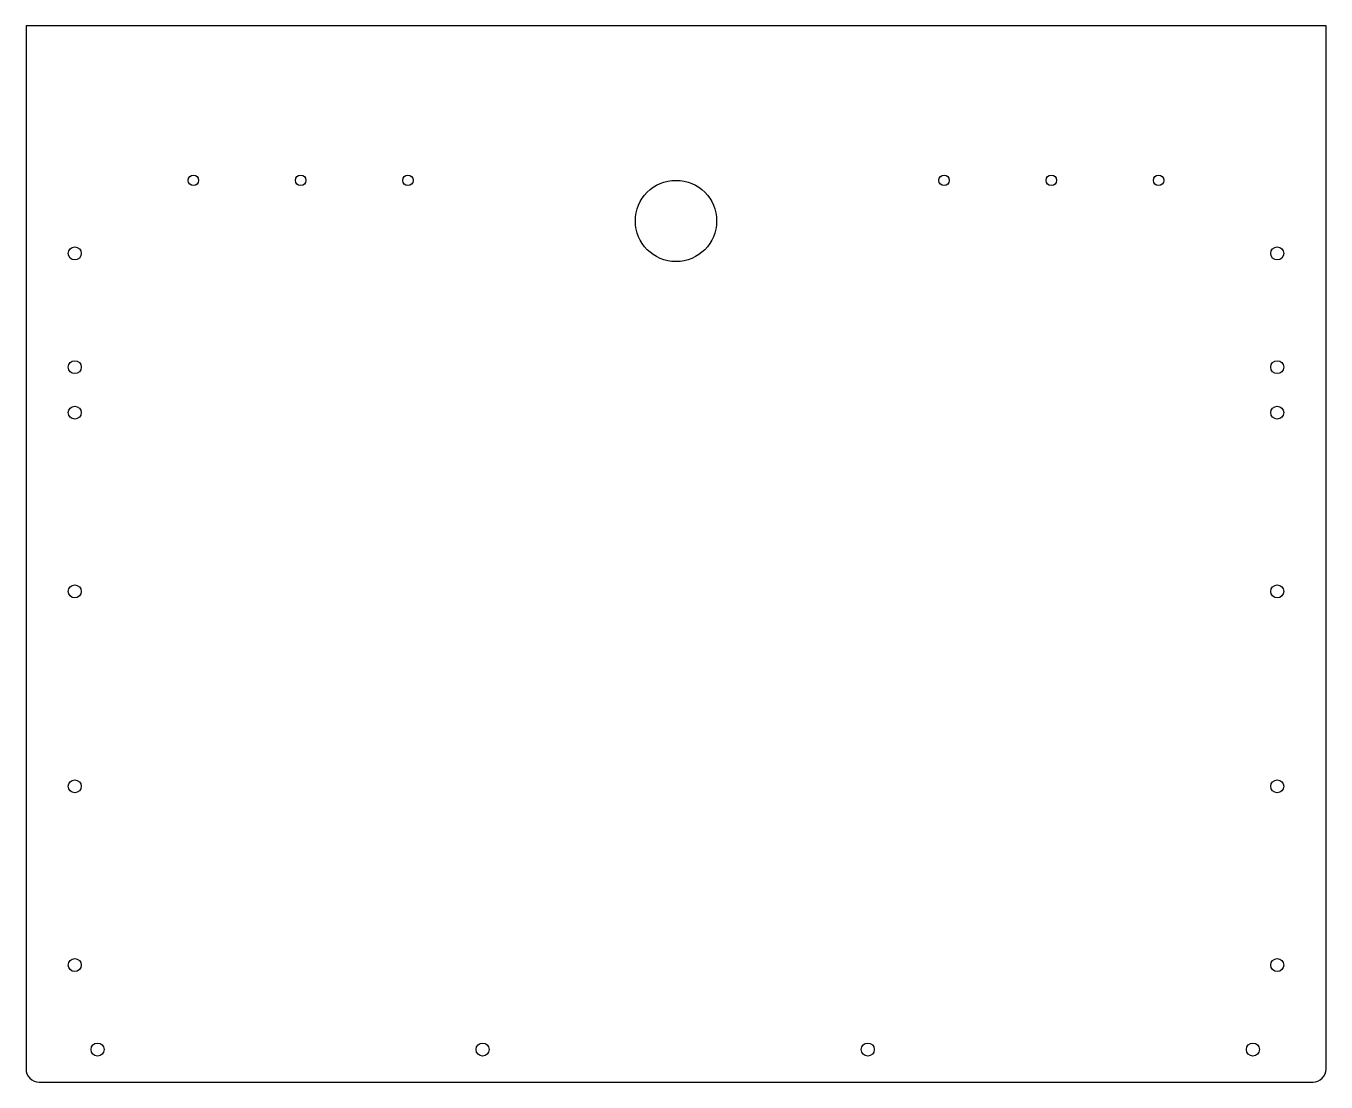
# Model space of a CAD drawing. Header units: millimetres. Extents: x 0 to 400, y -325 to 0.
import ezdxf

# ---------------------------------------------------------------- set-up
doc = ezdxf.new("R2010")
doc.units = ezdxf.units.MM

msp = doc.modelspace()

# ---------------------------------------------------------------- linework, layer by layer
msp.add_lwpolyline([(400, 0), (0, 0), (0, -321, 0.414214), (4, -325), (396, -325, 0.414214), (400, -321)], format="xyb", close=True)
for centre, radius in [((51.51, -47.5), 1.6), ((84.51, -47.5), 1.6), ((117.51, -47.5), 1.6), ((200, -60), 12.5), ((282.49, -47.5), 1.6), ((315.49, -47.5), 1.6), ((348.49, -47.5), 1.6), ((15, -70), 2), ((385, -70), 2), ((15, -105), 2), ((385, -105), 2), ((15, -119), 2), ((385, -119), 2), ((15, -174), 2), ((385, -174), 2), ((15, -234), 2), ((385, -234), 2), ((15, -289), 2), ((385, -289), 2), ((22, -315), 2), ((140.5, -315), 2), ((259, -315), 2), ((377.5, -315), 2)]:
    msp.add_circle(centre, radius)

doc.saveas('drawing.dxf')
